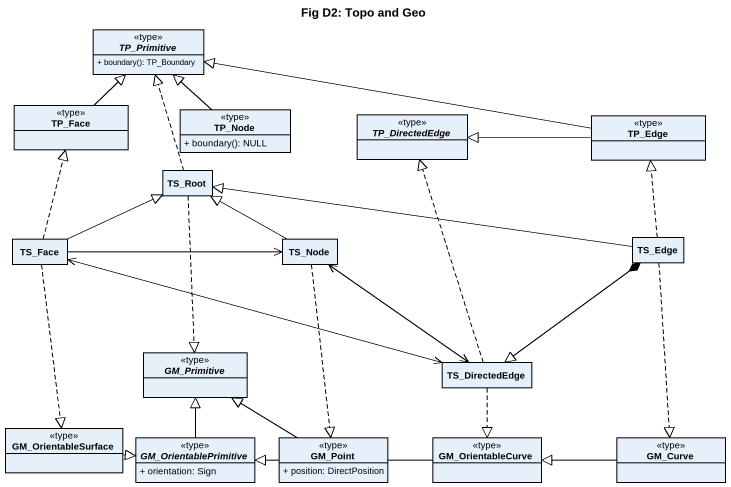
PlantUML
@startuml
title Fig D2: Topo and Geo
hide circle
hide empty members
skinparam classAttributeIconSize 0
abstract class TP_Primitive <<type>> {
  + boundary(): TP_Boundary
}
class TP_Face <<type>>
class TP_Node <<type>> {
  + boundary(): NULL
}
abstract class TP_DirectedEdge <<type>>
class TP_Edge <<type>>
class TS_Root
class TS_Face
class TS_Node
class TS_Edge
abstract class GM_Primitive <<type>>
class TS_DirectedEdge
class GM_OrientableSurface <<type>>
abstract class GM_OrientablePrimitive <<type>> {
  + orientation: Sign
}
class GM_Point <<type>> {
  + position: DirectPosition
}
class GM_OrientableCurve <<type>>
class GM_Curve <<type>>
TP_Face -up-|> TP_Primitive
TP_Node -up-|> TP_Primitive
TP_Edge -left-|> TP_Primitive
TP_Edge -left-|> TP_DirectedEdge
TS_Root .up.|> TP_Primitive
TS_Root ..|> GM_Primitive
TS_Face .up.|> TP_Face
TS_Face -right-|> TS_Root
TS_Face -right-> TS_Node
TS_Face <-right-> TS_DirectedEdge
TS_Face ..|> GM_OrientableSurface
TS_Node -left-|> TS_Root
TS_Node ..|> GM_Point
TS_Edge .up.|> TP_Edge
TS_Edge -left-|> TS_Root
TS_Edge --|> TS_DirectedEdge
TS_Edge ..|> GM_Curve
TS_DirectedEdge .up.|> TP_DirectedEdge
TS_DirectedEdge <-up-> TS_Node
TS_DirectedEdge <-up-* TS_Edge
TS_DirectedEdge ..|> GM_OrientableCurve
GM_OrientableSurface -right-|> GM_OrientablePrimitive
GM_OrientablePrimitive -up-|> GM_Primitive
GM_Point -up-|> GM_Primitive
GM_OrientableCurve -left-|> GM_OrientablePrimitive
GM_Curve -left-|> GM_OrientableCurve
@enduml
